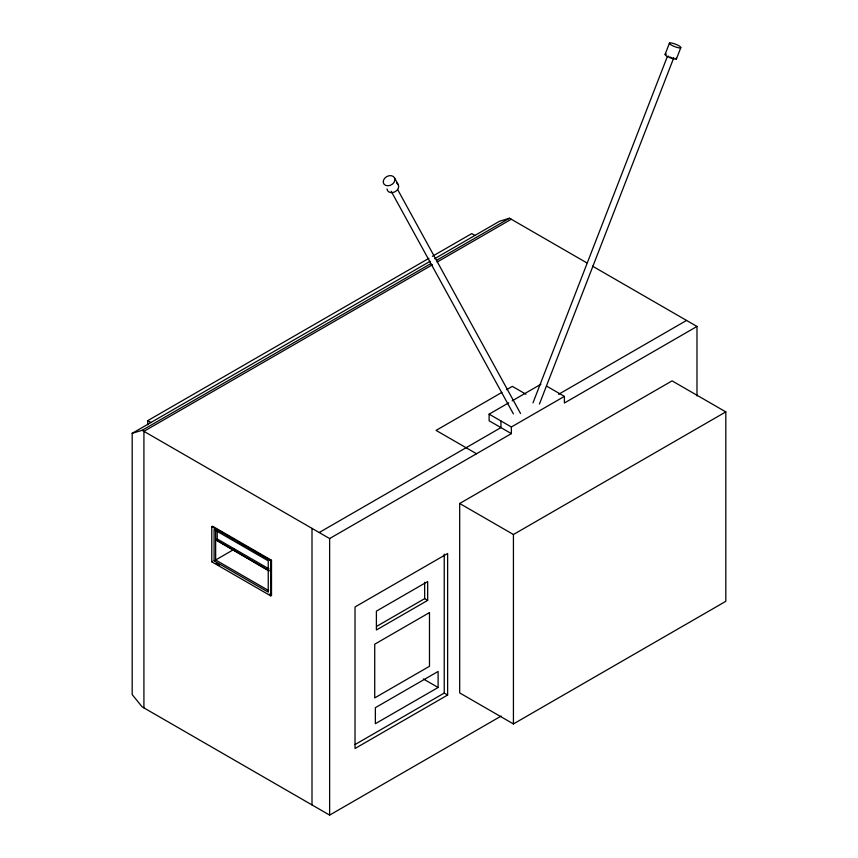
<?xml version="1.0" encoding="UTF-8"?>
<svg xmlns="http://www.w3.org/2000/svg" width="858" height="858" viewBox="0 0 858 858"><rect width="100%" height="100%" fill="white"/><g stroke="black" fill="none" stroke-linecap="round" stroke-linejoin="round"><path stroke-width="1.29" d="M665.132 54.29L669.487 43.072M532.99 402.831L667.31 56.639M539.435 404.054L673.755 57.861M676.415 58.966L680.769 47.748A6.145 1.298 21.2 0 0 673.24 43.404A6.145 1.298 21.2 0 0 671.364 45.077A6.145 1.298 21.2 0 0 680.769 47.748M268.404 570.656L216.452 540.24L217.203 538.985L217.203 530.287M147.715 424.689L147.715 420.667L428.936 258.312M432.4 256.306L471.75 233.591L475.075 235.5M501.136 716.076L329.633 815.1L142.138 706.853L132.186 694.583L132.186 433.322L430.019 261.368M434.652 258.698L499.549 221.225L509.502 218.222L586.733 262.805M132.186 433.322L142.138 430.308L430.695 263.717M436.486 260.371L509.502 218.222M432.475 264.747L143.919 431.338L143.919 707.882M437.108 262.065L511.282 219.24M211.787 526.662L212.548 526.222L271.503 560.253L271.503 595.42L270.742 595.86L211.787 561.818L211.787 526.662L270.742 560.692L271.503 560.253M501.93 392.374L436.079 430.394L476.522 453.743M506.552 389.704L512.333 386.368L525.975 394.251M211.787 561.818L212.548 561.379M214.103 560.875L268.243 592.138L268.243 560.842L214.103 529.59L214.103 560.875L234.213 549.259M696.986 395.935L696.986 326.458L564.392 403.013L564.392 396.385L511.368 426.994L511.368 433.622L489.124 420.785L489.124 414.146L508.719 402.831M512.172 400.836L540.99 384.202M319.197 532.528L500.943 427.606L500.943 420.967M558.569 394.326L686.55 320.442M142.138 430.308L329.633 538.556L511.368 433.622M459.684 503.485L672.071 380.866L725.814 411.894L725.814 601.319L513.427 723.938L459.684 692.91L459.684 503.485L513.427 534.513L725.814 411.894M376.801 626.276L424.656 598.637L427.67 600.385L427.67 581.542L376.394 611.143L376.394 629.986L427.67 600.385M438.106 687.483L375.364 723.702L375.364 707.678L438.106 671.46L438.106 687.483L423.359 678.968M355.083 744.53L444.229 693.06L447.629 695.034L447.629 553.496L355.019 606.96L355.019 748.508L447.629 695.034M592.535 266.152L696.986 326.458M546.439 386.014L564.392 396.385M489.124 414.146L511.368 426.994M147.715 420.667L151.04 422.586M216.806 529.354L219.101 530.684M221.407 532.014L223.713 533.344M227.166 535.338L229.472 536.668M231.778 537.998L234.084 539.339M237.537 541.334L239.843 542.664M242.149 543.993L245.602 545.988M247.908 547.318L250.204 548.648M252.509 549.978L260.575 554.633M262.88 555.963L269.787 559.952M217.203 538.985L269.037 568.918M216.452 540.24L269.444 570.838M268.64 590.572L215.648 559.984L215.648 529.997M216.023 563.384L219.487 565.39M269.187 594.079L271.503 595.42M394.637 178.11A6.145 4.73 -28.8 0 1 387.859 185.789A6.145 4.73 -28.8 0 1 384.727 178.185A6.145 4.73 -28.8 0 1 394.637 178.11L398.412 184.985M397.715 189.715L520.549 413.502M391.194 191.28L513.384 413.888M513.427 534.513L513.427 723.938M444.229 554.193L444.229 693.06M424.656 582.314L424.656 598.637M329.633 538.556L329.633 815.1M312.001 528.378L312.001 804.922M270.742 560.692L270.742 595.86M396.761 183.14A6.145 4.73 -28.8 0 1 395.366 191.581A6.145 4.73 -28.8 0 1 387.012 188.932M676.201 58.172A6.145 1.298 21.2 0 1 669.69 57.593A6.145 1.298 21.2 0 1 666.43 54.118M673.509 57.947A3.25 0.686 21.2 0 1 673.069 57.947M671.771 57.69A3.25 0.686 21.2 0 1 670.205 57.132M668.79 56.446A3.25 0.686 21.2 0 1 668.264 56.113M429.483 612.591L374.731 644.197L374.731 697.897L429.483 666.291L429.483 612.591"/></g></svg>
